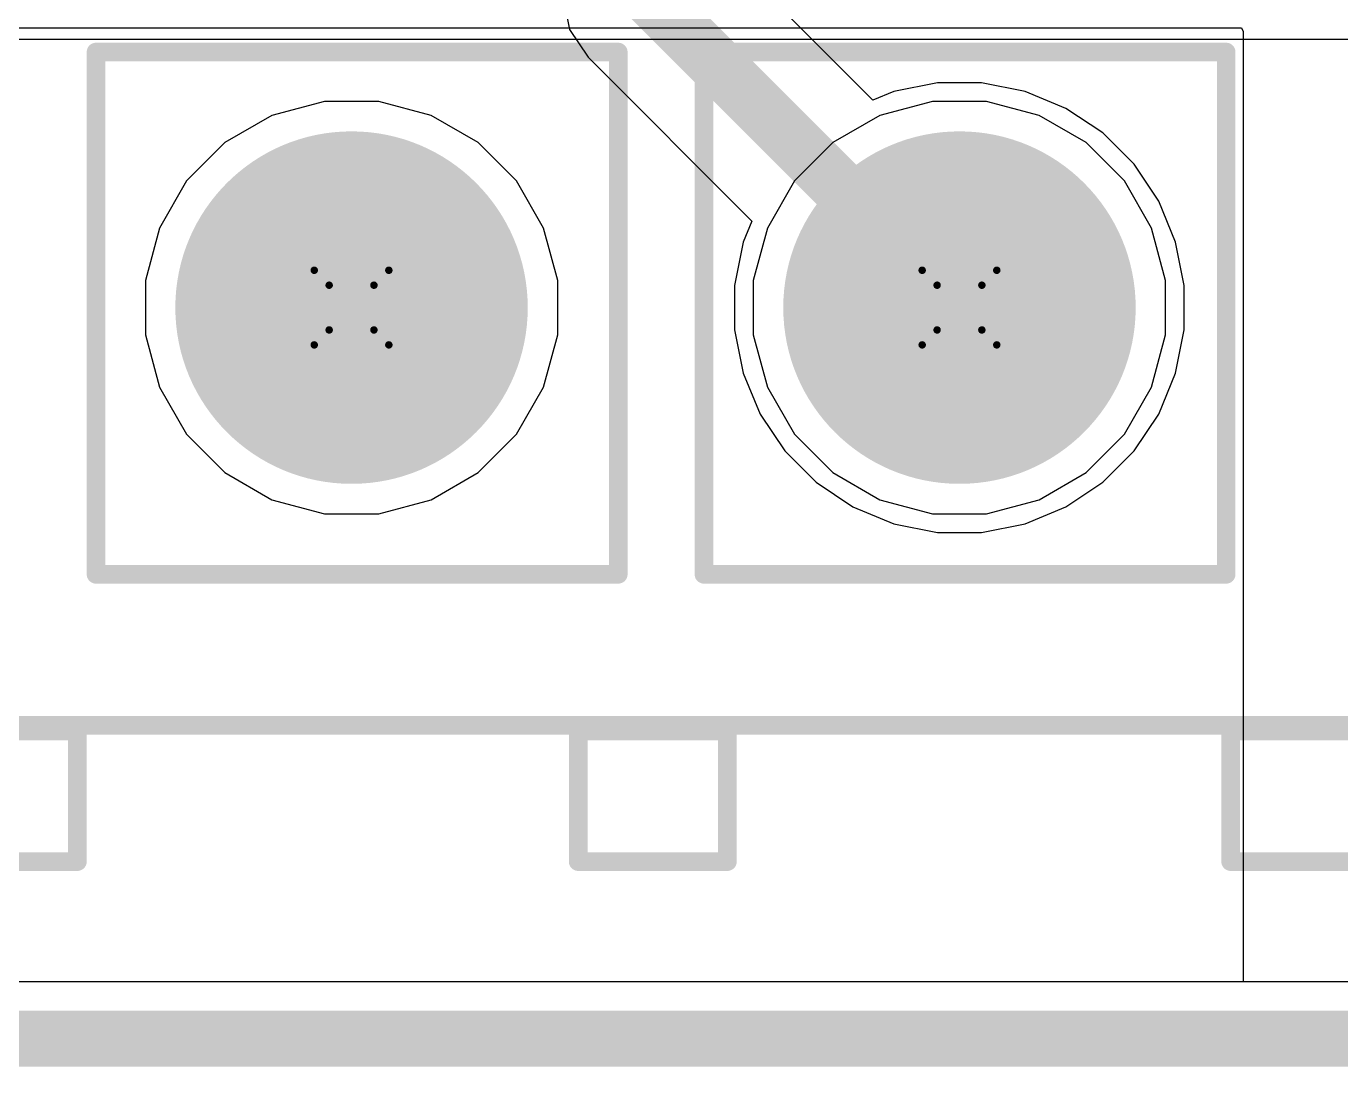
# Model space of a CAD drawing. Header units: inches. Extents: x 0 to 5379, y 0 to 5429.
# Drawn here: x 39.08 to 48.04, y -0.19 to 6.89 of the extents above; entities that cross this region are included whole.
import ezdxf

# ---------------------------------------------------------------- set-up
doc = ezdxf.new("R2010")
doc.units = ezdxf.units.IN
for name, color, linetype in [('Board Outline', 216, 'Continuous'), ('Bottom Layer', 5, 'Continuous'), ('Bottom Solder', 6, 'Continuous'), ('Drill Drawing', 1, 'Continuous'), ('GND01', 16, 'Continuous'), ('GND02', 76, 'Continuous'), ('Multi-Layer', 9, 'Continuous'), ('Pad Holes', 156, 'Continuous'), ('PWR', 156, 'Continuous'), ('SIG 01', 90, 'Continuous'), ('Top Layer', 1, 'Continuous'), ('Top Overlay', 2, 'Continuous'), ('Top Solder', 216, 'Continuous')]:
    doc.layers.add(name, color=color, linetype=linetype)

# ---------------------------------------------------------------- blocks, each defined once
blk = doc.blocks.new('1_770174_0_824')
at = {"layer": 'Bottom Layer'}
h = blk.add_hatch(color=5, dxfattribs=at)
edge = h.paths.add_edge_path()
edge.add_arc((-4.295038399999999, -2.0699984), 1.1499977, 0, 360)
h = blk.add_hatch(color=5, dxfattribs=at)
edge = h.paths.add_edge_path()
edge.add_arc((-0.1550924, -2.0699984), 1.1499977, 0, 360)
at = {"layer": 'Bottom Solder'}
h = blk.add_hatch(color=6, dxfattribs=at)
edge = h.paths.add_edge_path()
edge.add_arc((-4.295038399999999, -2.0699984), 1.1999976, 0, 360)
h = blk.add_hatch(color=6, dxfattribs=at)
edge = h.paths.add_edge_path()
edge.add_arc((-0.1550924, -2.0699984), 1.1999976, 0, 360)
at = {"layer": 'GND01'}
h = blk.add_hatch(color=16, dxfattribs=at)
edge = h.paths.add_edge_path()
edge.add_arc((-4.295038399999999, -2.0699984), 1.1499977, 0, 360)
h = blk.add_hatch(color=16, dxfattribs=at)
edge = h.paths.add_edge_path()
edge.add_arc((-0.1550924, -2.0699984), 1.1499977, 0, 360)
at = {"layer": 'GND02'}
h = blk.add_hatch(color=76, dxfattribs=at)
edge = h.paths.add_edge_path()
edge.add_arc((-4.295038399999999, -2.0699984), 1.1499977, 0, 360)
h = blk.add_hatch(color=76, dxfattribs=at)
edge = h.paths.add_edge_path()
edge.add_arc((-0.1550924, -2.0699984), 1.1499977, 0, 360)
at = {"layer": 'Multi-Layer'}
h = blk.add_hatch(color=9, dxfattribs=at)
edge = h.paths.add_edge_path()
edge.add_arc((-4.295038399999999, -2.0699984), 1.1499977, 0, 360)
h = blk.add_hatch(color=9, dxfattribs=at)
edge = h.paths.add_edge_path()
edge.add_arc((-0.1550924, -2.0699984), 1.1499977, 0, 360)
at = {"layer": 'Pad Holes'}
h = blk.add_hatch(color=7, dxfattribs=at)
edge = h.paths.add_edge_path()
edge.add_arc((-4.2949876, -2.0699476), 0.6999985999999999, 0, 360)
h = blk.add_hatch(color=7, dxfattribs=at)
edge = h.paths.add_edge_path()
edge.add_arc((-0.1550924, -2.0699476), 0.6999985999999999, 0, 360)
at = {"layer": 'PWR'}
h = blk.add_hatch(color=156, dxfattribs=at)
edge = h.paths.add_edge_path()
edge.add_arc((-4.295038399999999, -2.0699984), 1.1499977, 0, 360)
h = blk.add_hatch(color=156, dxfattribs=at)
edge = h.paths.add_edge_path()
edge.add_arc((-0.1550924, -2.0699984), 1.1499977, 0, 360)
at = {"layer": 'SIG 01'}
h = blk.add_hatch(color=90, dxfattribs=at)
edge = h.paths.add_edge_path()
edge.add_arc((-4.295038399999999, -2.0699984), 1.1499977, 0, 360)
h = blk.add_hatch(color=90, dxfattribs=at)
edge = h.paths.add_edge_path()
edge.add_arc((-0.1550924, -2.0699984), 1.1499977, 0, 360)
at = {"layer": 'Top Layer'}
h = blk.add_hatch(color=1, dxfattribs=at)
edge = h.paths.add_edge_path()
edge.add_arc((-4.295038399999999, -2.0699984), 1.1499977, 0, 360)
h = blk.add_hatch(color=1, dxfattribs=at)
edge = h.paths.add_edge_path()
edge.add_arc((-0.1550924, -2.0699984), 1.1499977, 0, 360)
at = {"layer": 'Top Solder'}
h = blk.add_hatch(color=216, dxfattribs=at)
edge = h.paths.add_edge_path()
edge.add_arc((-4.295038399999999, -2.0699984), 1.1999976, 0, 360)
h = blk.add_hatch(color=216, dxfattribs=at)
edge = h.paths.add_edge_path()
edge.add_arc((-0.1550924, -2.0699984), 1.1999976, 0, 360)
at = {"layer": 'Top Overlay'}
for points in [[(-6.0349384, -3.886098399999999, 0.127, 0.127, 0), (-6.0349384, -0.3300984, 0.127, 0.127, 0)], [(-6.0349384, -0.3300984, 0.127, 0.127, 0), (-2.4789384, -0.3300984, 0.127, 0.127, 0)], [(-2.4789384, -3.886098399999999, 0.127, 0.127, 0), (-2.4789384, -0.3300984, 0.127, 0.127, 0)], [(-1.8949924, -3.886098399999999, 0.127, 0.127, 0), (-1.8949924, -0.3300984, 0.127, 0.127, 0)], [(-1.8949924, -0.3300984, 0.127, 0.127, 0), (1.6610076, -0.3300984, 0.127, 0.127, 0)], [(1.6610076, -3.886098399999999, 0.127, 0.127, 0), (1.6610076, -0.3300984, 0.127, 0.127, 0)], [(-6.0349384, -3.886098399999999, 0.127, 0.127, 0), (-2.4789384, -3.886098399999999, 0.127, 0.127, 0)], [(-1.8949924, -3.886098399999999, 0.127, 0.127, 0), (1.6610076, -3.886098399999999, 0.127, 0.127, 0)], [(-7.1779384, -4.9531524, 0.127, 0.127, 0), (-6.161938399999999, -4.9531524, 0.127, 0.127, 0)], [(-7.140066999999999, -4.915027, 0.127, 0.127, 0), (2.6899362, -4.915027, 0.127, 0.127, 0)], [(-6.161938399999999, -5.8421524, 0.127, 0.127, 0), (-6.161938399999999, -4.9531524, 0.127, 0.127, 0)], [(-2.7514804, -5.8421524, 0.127, 0.127, 0), (-2.7514804, -4.9531524, 0.127, 0.127, 0)], [(-2.7514804, -4.9531524, 0.127, 0.127, 0), (-1.7354804, -4.9531524, 0.127, 0.127, 0)], [(-1.7354804, -5.8421524, 0.127, 0.127, 0), (-1.7354804, -4.9531524, 0.127, 0.127, 0)], [(1.6914876, -5.8421524, 0.127, 0.127, 0), (1.6914876, -4.9531524, 0.127, 0.127, 0)], [(1.6914876, -4.9531524, 0.127, 0.127, 0), (2.7074876, -4.9531524, 0.127, 0.127, 0)], [(-7.1779384, -5.8421524, 0.127, 0.127, 0), (-6.161938399999999, -5.8421524, 0.127, 0.127, 0)], [(-2.7514804, -5.8421524, 0.127, 0.127, 0), (-1.7354804, -5.8421524, 0.127, 0.127, 0)], [(1.6914876, -5.8421524, 0.127, 0.127, 0), (2.7074876, -5.8421524, 0.127, 0.127, 0)]]:
    blk.add_lwpolyline(points, format="xyseb", dxfattribs=at)
for points in [[(-6.066688399999999, -0.3300984, 0.0635, 0.0635, 1), (-6.0031884, -0.3300984, 0.0635, 0.0635, 1)], [(-6.066688399999999, -0.3300984, 0.0635, 0.0635, 1), (-6.0031884, -0.3300984, 0.0635, 0.0635, 1)], [(-2.5106884, -0.3300984, 0.0635, 0.0635, 1), (-2.4471884, -0.3300984, 0.0635, 0.0635, 1)], [(-2.5106884, -0.3300984, 0.0635, 0.0635, 1), (-2.4471884, -0.3300984, 0.0635, 0.0635, 1)], [(-1.9267424, -0.3300984, 0.0635, 0.0635, 1), (-1.8632424, -0.3300984, 0.0635, 0.0635, 1)], [(-1.9267424, -0.3300984, 0.0635, 0.0635, 1), (-1.8632424, -0.3300984, 0.0635, 0.0635, 1)], [(1.6292576, -0.3300984, 0.0635, 0.0635, 1), (1.6927576, -0.3300984, 0.0635, 0.0635, 1)], [(1.6292576, -0.3300984, 0.0635, 0.0635, 1), (1.6927576, -0.3300984, 0.0635, 0.0635, 1)], [(-6.066688399999999, -3.886098399999999, 0.0635, 0.0635, 1), (-6.0031884, -3.886098399999999, 0.0635, 0.0635, 1)], [(-6.066688399999999, -3.886098399999999, 0.0635, 0.0635, 1), (-6.0031884, -3.886098399999999, 0.0635, 0.0635, 1)], [(-2.5106884, -3.886098399999999, 0.0635, 0.0635, 1), (-2.4471884, -3.886098399999999, 0.0635, 0.0635, 1)], [(-2.5106884, -3.886098399999999, 0.0635, 0.0635, 1), (-2.4471884, -3.886098399999999, 0.0635, 0.0635, 1)], [(-1.9267424, -3.886098399999999, 0.0635, 0.0635, 1), (-1.8632424, -3.886098399999999, 0.0635, 0.0635, 1)], [(-1.9267424, -3.886098399999999, 0.0635, 0.0635, 1), (-1.8632424, -3.886098399999999, 0.0635, 0.0635, 1)], [(1.6292576, -3.886098399999999, 0.0635, 0.0635, 1), (1.6927576, -3.886098399999999, 0.0635, 0.0635, 1)], [(1.6292576, -3.886098399999999, 0.0635, 0.0635, 1), (1.6927576, -3.886098399999999, 0.0635, 0.0635, 1)], [(-6.1936884, -4.9531524, 0.0635, 0.0635, 1), (-6.1301884, -4.9531524, 0.0635, 0.0635, 1)], [(-6.1936884, -4.9531524, 0.0635, 0.0635, 1), (-6.1301884, -4.9531524, 0.0635, 0.0635, 1)], [(-2.7832304, -4.9531524, 0.0635, 0.0635, 1), (-2.7197304, -4.9531524, 0.0635, 0.0635, 1)], [(-2.7832304, -4.9531524, 0.0635, 0.0635, 1), (-2.7197304, -4.9531524, 0.0635, 0.0635, 1)], [(-1.7672304, -4.9531524, 0.0635, 0.0635, 1), (-1.7037304, -4.9531524, 0.0635, 0.0635, 1)], [(-1.7672304, -4.9531524, 0.0635, 0.0635, 1), (-1.7037304, -4.9531524, 0.0635, 0.0635, 1)], [(1.6597376, -4.9531524, 0.0635, 0.0635, 1), (1.7232376, -4.9531524, 0.0635, 0.0635, 1)], [(1.6597376, -4.9531524, 0.0635, 0.0635, 1), (1.7232376, -4.9531524, 0.0635, 0.0635, 1)], [(-6.1936884, -5.8421524, 0.0635, 0.0635, 1), (-6.1301884, -5.8421524, 0.0635, 0.0635, 1)], [(-6.1936884, -5.8421524, 0.0635, 0.0635, 1), (-6.1301884, -5.8421524, 0.0635, 0.0635, 1)], [(-2.7832304, -5.8421524, 0.0635, 0.0635, 1), (-2.7197304, -5.8421524, 0.0635, 0.0635, 1)], [(-2.7832304, -5.8421524, 0.0635, 0.0635, 1), (-2.7197304, -5.8421524, 0.0635, 0.0635, 1)], [(-1.7672304, -5.8421524, 0.0635, 0.0635, 1), (-1.7037304, -5.8421524, 0.0635, 0.0635, 1)], [(-1.7672304, -5.8421524, 0.0635, 0.0635, 1), (-1.7037304, -5.8421524, 0.0635, 0.0635, 1)], [(1.6597376, -5.8421524, 0.0635, 0.0635, 1), (1.7232376, -5.8421524, 0.0635, 0.0635, 1)], [(1.6597376, -5.8421524, 0.0635, 0.0635, 1), (1.7232376, -5.8421524, 0.0635, 0.0635, 1)]]:
    blk.add_lwpolyline(points, format="xyseb", close=True, dxfattribs=at)

msp = doc.modelspace()

# ---------------------------------------------------------------- linework, layer by layer
at = {"layer": 'Board Outline'}
msp.add_lwpolyline([(1.27e-05, 1.27e-05, 0.3809999999999999, 0.3809999999999999, 0), (350.00001374, 1.27e-05, 0.3809999999999999, 0.3809999999999999, 0)], format="xyseb", dxfattribs=at)
at = {"layer": 'Bottom Layer'}
for p, q in [((36.7538, 6.8072), (48.641, 6.8072)), ((41.11451263999999, 6.382346899999999), (40.75742928, 6.286667639999999)), ((41.48419439999999, 6.382346899999999), (41.11451263999999, 6.382346899999999)), ((41.84127776, 6.286667639999999), (41.48419439999999, 6.382346899999999)), ((40.75742928, 6.286667639999999), (40.43727751999999, 6.10182676)), ((42.16142951999999, 6.10182676), (41.84127776, 6.286667639999999)), ((40.43727751999999, 6.10182676), (40.17587595999999, 5.840425199999999)), ((42.42283107999999, 5.840425199999999), (42.16142951999999, 6.10182676)), ((40.17587595999999, 5.840425199999999), (39.99103508, 5.52027344)), ((42.60767196, 5.52027344), (42.42283107999999, 5.840425199999999)), ((39.99103508, 5.52027344), (39.89535582, 5.16319008)), ((42.70335122, 5.16319008), (42.60767196, 5.52027344)), ((39.89535582, 5.16319008), (39.89535582, 4.79350832)), ((42.70335122, 4.79350832), (42.70335122, 5.16319008)), ((39.89535582, 4.79350832), (39.99103508, 4.436424959999999)), ((42.60767196, 4.436424959999999), (42.70335122, 4.79350832)), ((39.99103508, 4.436424959999999), (40.17587595999999, 4.1162732)), ((42.42283107999999, 4.1162732), (42.60767196, 4.436424959999999)), ((40.17587595999999, 4.1162732), (40.43727751999999, 3.85487164)), ((42.16142951999999, 3.85487164), (42.42283107999999, 4.1162732)), ((40.43727751999999, 3.85487164), (40.75742928, 3.67003076)), ((41.84127776, 3.67003076), (42.16142951999999, 3.85487164)), ((40.75742928, 3.67003076), (41.11451263999999, 3.5743515)), ((41.48419439999999, 3.5743515), (41.84127776, 3.67003076)), ((41.11451263999999, 3.5743515), (41.48419439999999, 3.5743515)), ((48.641, 0.38846506), (26.6192, 0.38846506))]:
    msp.add_line(p, q, dxfattribs=at)
at = {"layer": 'Drill Drawing'}
for points in [[(41.04540432, 5.232399999999999, 0.0508, 0.0508, 0), (41.55340432, 5.232399999999999, 0.0508, 0.0508, 0)], [(41.04540432, 4.724399999999999, 0.0508, 0.0508, 0), (41.04540432, 5.232399999999999, 0.0508, 0.0508, 0)], [(41.55340432, 4.724399999999999, 0.0508, 0.0508, 0), (41.55340432, 5.232399999999999, 0.0508, 0.0508, 0)], [(45.18529952, 5.232399999999999, 0.0508, 0.0508, 0), (45.69329952, 5.232399999999999, 0.0508, 0.0508, 0)], [(45.18529952, 4.724399999999999, 0.0508, 0.0508, 0), (45.18529952, 5.232399999999999, 0.0508, 0.0508, 0)], [(45.69329952, 4.724399999999999, 0.0508, 0.0508, 0), (45.69329952, 5.232399999999999, 0.0508, 0.0508, 0)], [(41.14700432, 5.1308, 0.0508, 0.0508, 0), (41.45180432, 5.1308, 0.0508, 0.0508, 0)], [(41.14700432, 4.826, 0.0508, 0.0508, 0), (41.14700432, 5.1308, 0.0508, 0.0508, 0)], [(41.45180432, 4.826, 0.0508, 0.0508, 0), (41.45180432, 5.1308, 0.0508, 0.0508, 0)], [(45.28689952, 5.1308, 0.0508, 0.0508, 0), (45.59169952, 5.1308, 0.0508, 0.0508, 0)], [(45.28689952, 4.826, 0.0508, 0.0508, 0), (45.28689952, 5.1308, 0.0508, 0.0508, 0)], [(45.59169952, 4.826, 0.0508, 0.0508, 0), (45.59169952, 5.1308, 0.0508, 0.0508, 0)], [(41.14700432, 4.826, 0.0508, 0.0508, 0), (41.45180432, 4.826, 0.0508, 0.0508, 0)], [(45.28689952, 4.826, 0.0508, 0.0508, 0), (45.59169952, 4.826, 0.0508, 0.0508, 0)], [(41.04540432, 4.724399999999999, 0.0508, 0.0508, 0), (41.55340432, 4.724399999999999, 0.0508, 0.0508, 0)], [(45.18529952, 4.724399999999999, 0.0508, 0.0508, 0), (45.69329952, 4.724399999999999, 0.0508, 0.0508, 0)]]:
    msp.add_lwpolyline(points, format="xyseb", dxfattribs=at)
for points in [[(41.03270431999999, 5.232399999999999, 0.0254, 0.0254, 1), (41.05810432, 5.232399999999999, 0.0254, 0.0254, 1)], [(41.03270431999999, 5.232399999999999, 0.0254, 0.0254, 1), (41.05810432, 5.232399999999999, 0.0254, 0.0254, 1)], [(41.54070432, 5.232399999999999, 0.0254, 0.0254, 1), (41.56610432, 5.232399999999999, 0.0254, 0.0254, 1)], [(41.54070432, 5.232399999999999, 0.0254, 0.0254, 1), (41.56610432, 5.232399999999999, 0.0254, 0.0254, 1)], [(45.17259952, 5.232399999999999, 0.0254, 0.0254, 1), (45.19799952, 5.232399999999999, 0.0254, 0.0254, 1)], [(45.17259952, 5.232399999999999, 0.0254, 0.0254, 1), (45.19799952, 5.232399999999999, 0.0254, 0.0254, 1)], [(45.68059952, 5.232399999999999, 0.0254, 0.0254, 1), (45.70599952, 5.232399999999999, 0.0254, 0.0254, 1)], [(45.68059952, 5.232399999999999, 0.0254, 0.0254, 1), (45.70599952, 5.232399999999999, 0.0254, 0.0254, 1)], [(41.13430432, 5.1308, 0.0254, 0.0254, 1), (41.15970432, 5.1308, 0.0254, 0.0254, 1)], [(41.13430432, 5.1308, 0.0254, 0.0254, 1), (41.15970432, 5.1308, 0.0254, 0.0254, 1)], [(41.43910432, 5.1308, 0.0254, 0.0254, 1), (41.46450432, 5.1308, 0.0254, 0.0254, 1)], [(41.43910432, 5.1308, 0.0254, 0.0254, 1), (41.46450432, 5.1308, 0.0254, 0.0254, 1)], [(45.27419952, 5.1308, 0.0254, 0.0254, 1), (45.29959951999999, 5.1308, 0.0254, 0.0254, 1)], [(45.27419952, 5.1308, 0.0254, 0.0254, 1), (45.29959951999999, 5.1308, 0.0254, 0.0254, 1)], [(45.57899952, 5.1308, 0.0254, 0.0254, 1), (45.60439951999999, 5.1308, 0.0254, 0.0254, 1)], [(45.57899952, 5.1308, 0.0254, 0.0254, 1), (45.60439951999999, 5.1308, 0.0254, 0.0254, 1)], [(41.13430432, 4.826, 0.0254, 0.0254, 1), (41.15970432, 4.826, 0.0254, 0.0254, 1)], [(41.13430432, 4.826, 0.0254, 0.0254, 1), (41.15970432, 4.826, 0.0254, 0.0254, 1)], [(41.43910432, 4.826, 0.0254, 0.0254, 1), (41.46450432, 4.826, 0.0254, 0.0254, 1)], [(41.43910432, 4.826, 0.0254, 0.0254, 1), (41.46450432, 4.826, 0.0254, 0.0254, 1)], [(45.27419952, 4.826, 0.0254, 0.0254, 1), (45.29959951999999, 4.826, 0.0254, 0.0254, 1)], [(45.27419952, 4.826, 0.0254, 0.0254, 1), (45.29959951999999, 4.826, 0.0254, 0.0254, 1)], [(45.57899952, 4.826, 0.0254, 0.0254, 1), (45.60439951999999, 4.826, 0.0254, 0.0254, 1)], [(45.57899952, 4.826, 0.0254, 0.0254, 1), (45.60439951999999, 4.826, 0.0254, 0.0254, 1)], [(41.03270431999999, 4.724399999999999, 0.0254, 0.0254, 1), (41.05810432, 4.724399999999999, 0.0254, 0.0254, 1)], [(41.03270431999999, 4.724399999999999, 0.0254, 0.0254, 1), (41.05810432, 4.724399999999999, 0.0254, 0.0254, 1)], [(41.54070432, 4.724399999999999, 0.0254, 0.0254, 1), (41.56610432, 4.724399999999999, 0.0254, 0.0254, 1)], [(41.54070432, 4.724399999999999, 0.0254, 0.0254, 1), (41.56610432, 4.724399999999999, 0.0254, 0.0254, 1)], [(45.17259952, 4.724399999999999, 0.0254, 0.0254, 1), (45.19799952, 4.724399999999999, 0.0254, 0.0254, 1)], [(45.17259952, 4.724399999999999, 0.0254, 0.0254, 1), (45.19799952, 4.724399999999999, 0.0254, 0.0254, 1)], [(45.68059952, 4.724399999999999, 0.0254, 0.0254, 1), (45.70599952, 4.724399999999999, 0.0254, 0.0254, 1)], [(45.68059952, 4.724399999999999, 0.0254, 0.0254, 1), (45.70599952, 4.724399999999999, 0.0254, 0.0254, 1)]]:
    msp.add_lwpolyline(points, format="xyseb", close=True, dxfattribs=at)
at = {"layer": 'GND01'}
for p, q in [((41.11451263999999, 6.382346899999999), (40.75742928, 6.286667639999999)), ((41.48419439999999, 6.382346899999999), (41.11451263999999, 6.382346899999999)), ((41.84127776, 6.286667639999999), (41.48419439999999, 6.382346899999999)), ((45.25445864, 6.382346899999999), (44.89737528, 6.286667639999999)), ((45.6241404, 6.382346899999999), (45.25445864, 6.382346899999999)), ((45.98122376, 6.286667639999999), (45.6241404, 6.382346899999999)), ((40.75742928, 6.286667639999999), (40.43727751999999, 6.10182676)), ((42.16142951999999, 6.10182676), (41.84127776, 6.286667639999999)), ((44.89737528, 6.286667639999999), (44.57722352, 6.10182676)), ((46.30137552, 6.10182676), (45.98122376, 6.286667639999999)), ((40.43727751999999, 6.10182676), (40.17587595999999, 5.840425199999999)), ((42.42283107999999, 5.840425199999999), (42.16142951999999, 6.10182676)), ((44.57722352, 6.10182676), (44.31582196, 5.840425199999999)), ((46.56277708, 5.840425199999999), (46.30137552, 6.10182676)), ((40.17587595999999, 5.840425199999999), (39.99103508, 5.52027344)), ((42.60767196, 5.52027344), (42.42283107999999, 5.840425199999999)), ((44.31582196, 5.840425199999999), (44.13098108, 5.52027344)), ((46.74761796, 5.52027344), (46.56277708, 5.840425199999999)), ((39.99103508, 5.52027344), (39.89535582, 5.16319008)), ((42.70335122, 5.16319008), (42.60767196, 5.52027344)), ((44.13098108, 5.52027344), (44.03530181999999, 5.16319008)), ((46.84329722, 5.16319008), (46.74761796, 5.52027344)), ((39.89535582, 5.16319008), (39.89535582, 4.79350832)), ((42.70335122, 4.79350832), (42.70335122, 5.16319008)), ((44.03530181999999, 5.16319008), (44.03530181999999, 4.79350832)), ((46.84329722, 4.79350832), (46.84329722, 5.16319008)), ((39.89535582, 4.79350832), (39.99103508, 4.436424959999999)), ((42.60767196, 4.436424959999999), (42.70335122, 4.79350832)), ((44.03530181999999, 4.79350832), (44.13098108, 4.436424959999999)), ((46.74761796, 4.436424959999999), (46.84329722, 4.79350832)), ((39.99103508, 4.436424959999999), (40.17587595999999, 4.1162732)), ((42.42283107999999, 4.1162732), (42.60767196, 4.436424959999999)), ((44.13098108, 4.436424959999999), (44.31582196, 4.1162732)), ((46.56277708, 4.1162732), (46.74761796, 4.436424959999999)), ((40.17587595999999, 4.1162732), (40.43727751999999, 3.85487164)), ((42.16142951999999, 3.85487164), (42.42283107999999, 4.1162732)), ((44.31582196, 4.1162732), (44.57722352, 3.85487164)), ((46.30137552, 3.85487164), (46.56277708, 4.1162732)), ((40.43727751999999, 3.85487164), (40.75742928, 3.67003076)), ((41.84127776, 3.67003076), (42.16142951999999, 3.85487164)), ((44.57722352, 3.85487164), (44.89737528, 3.67003076)), ((45.98122376, 3.67003076), (46.30137552, 3.85487164)), ((40.75742928, 3.67003076), (41.11451263999999, 3.5743515)), ((41.48419439999999, 3.5743515), (41.84127776, 3.67003076)), ((44.89737528, 3.67003076), (45.25445864, 3.5743515)), ((45.6241404, 3.5743515), (45.98122376, 3.67003076)), ((41.11451263999999, 3.5743515), (41.48419439999999, 3.5743515)), ((45.25445864, 3.5743515), (45.6241404, 3.5743515)), ((349.61156138, 0.38846506), (0.38846506, 0.38846506))]:
    msp.add_line(p, q, dxfattribs=at)
at = {"layer": 'GND02'}
for p, q in [((41.11451263999999, 6.382346899999999), (40.75742928, 6.286667639999999)), ((41.48419439999999, 6.382346899999999), (41.11451263999999, 6.382346899999999)), ((41.84127776, 6.286667639999999), (41.48419439999999, 6.382346899999999)), ((45.25445864, 6.382346899999999), (44.89737528, 6.286667639999999)), ((45.6241404, 6.382346899999999), (45.25445864, 6.382346899999999)), ((45.98122376, 6.286667639999999), (45.6241404, 6.382346899999999)), ((40.75742928, 6.286667639999999), (40.43727751999999, 6.10182676)), ((42.16142951999999, 6.10182676), (41.84127776, 6.286667639999999)), ((44.89737528, 6.286667639999999), (44.57722352, 6.10182676)), ((46.30137552, 6.10182676), (45.98122376, 6.286667639999999)), ((40.43727751999999, 6.10182676), (40.17587595999999, 5.840425199999999)), ((42.42283107999999, 5.840425199999999), (42.16142951999999, 6.10182676)), ((44.57722352, 6.10182676), (44.31582196, 5.840425199999999)), ((46.56277708, 5.840425199999999), (46.30137552, 6.10182676)), ((40.17587595999999, 5.840425199999999), (39.99103508, 5.52027344)), ((42.60767196, 5.52027344), (42.42283107999999, 5.840425199999999)), ((44.31582196, 5.840425199999999), (44.13098108, 5.52027344)), ((46.74761796, 5.52027344), (46.56277708, 5.840425199999999)), ((39.99103508, 5.52027344), (39.89535582, 5.16319008)), ((42.70335122, 5.16319008), (42.60767196, 5.52027344)), ((44.13098108, 5.52027344), (44.03530181999999, 5.16319008)), ((46.84329722, 5.16319008), (46.74761796, 5.52027344)), ((39.89535582, 5.16319008), (39.89535582, 4.79350832)), ((42.70335122, 4.79350832), (42.70335122, 5.16319008)), ((44.03530181999999, 5.16319008), (44.03530181999999, 4.79350832)), ((46.84329722, 4.79350832), (46.84329722, 5.16319008)), ((39.89535582, 4.79350832), (39.99103508, 4.436424959999999)), ((42.60767196, 4.436424959999999), (42.70335122, 4.79350832)), ((44.03530181999999, 4.79350832), (44.13098108, 4.436424959999999)), ((46.74761796, 4.436424959999999), (46.84329722, 4.79350832)), ((39.99103508, 4.436424959999999), (40.17587595999999, 4.1162732)), ((42.42283107999999, 4.1162732), (42.60767196, 4.436424959999999)), ((44.13098108, 4.436424959999999), (44.31582196, 4.1162732)), ((46.56277708, 4.1162732), (46.74761796, 4.436424959999999)), ((40.17587595999999, 4.1162732), (40.43727751999999, 3.85487164)), ((42.16142951999999, 3.85487164), (42.42283107999999, 4.1162732)), ((44.31582196, 4.1162732), (44.57722352, 3.85487164)), ((46.30137552, 3.85487164), (46.56277708, 4.1162732)), ((40.43727751999999, 3.85487164), (40.75742928, 3.67003076)), ((41.84127776, 3.67003076), (42.16142951999999, 3.85487164)), ((44.57722352, 3.85487164), (44.89737528, 3.67003076)), ((45.98122376, 3.67003076), (46.30137552, 3.85487164)), ((40.75742928, 3.67003076), (41.11451263999999, 3.5743515)), ((41.48419439999999, 3.5743515), (41.84127776, 3.67003076)), ((44.89737528, 3.67003076), (45.25445864, 3.5743515)), ((45.6241404, 3.5743515), (45.98122376, 3.67003076)), ((41.11451263999999, 3.5743515), (41.48419439999999, 3.5743515)), ((45.25445864, 3.5743515), (45.6241404, 3.5743515)), ((349.61156138, 0.38846506), (0.38846506, 0.38846506))]:
    msp.add_line(p, q, dxfattribs=at)
at = {"layer": 'PWR'}
for p, q in [((41.11451263999999, 6.382346899999999), (40.75742928, 6.286667639999999)), ((41.48419439999999, 6.382346899999999), (41.11451263999999, 6.382346899999999)), ((41.84127776, 6.286667639999999), (41.48419439999999, 6.382346899999999)), ((45.25445864, 6.382346899999999), (44.89737528, 6.286667639999999)), ((45.6241404, 6.382346899999999), (45.25445864, 6.382346899999999)), ((45.98122376, 6.286667639999999), (45.6241404, 6.382346899999999)), ((40.75742928, 6.286667639999999), (40.43727751999999, 6.10182676)), ((42.16142951999999, 6.10182676), (41.84127776, 6.286667639999999)), ((44.89737528, 6.286667639999999), (44.57722352, 6.10182676)), ((46.30137552, 6.10182676), (45.98122376, 6.286667639999999)), ((40.43727751999999, 6.10182676), (40.17587595999999, 5.840425199999999)), ((42.42283107999999, 5.840425199999999), (42.16142951999999, 6.10182676)), ((44.57722352, 6.10182676), (44.31582196, 5.840425199999999)), ((46.56277708, 5.840425199999999), (46.30137552, 6.10182676)), ((40.17587595999999, 5.840425199999999), (39.99103508, 5.52027344)), ((42.60767196, 5.52027344), (42.42283107999999, 5.840425199999999)), ((44.31582196, 5.840425199999999), (44.13098108, 5.52027344)), ((46.74761796, 5.52027344), (46.56277708, 5.840425199999999)), ((39.99103508, 5.52027344), (39.89535582, 5.16319008)), ((42.70335122, 5.16319008), (42.60767196, 5.52027344)), ((44.13098108, 5.52027344), (44.03530181999999, 5.16319008)), ((46.84329722, 5.16319008), (46.74761796, 5.52027344)), ((39.89535582, 5.16319008), (39.89535582, 4.79350832)), ((42.70335122, 4.79350832), (42.70335122, 5.16319008)), ((44.03530181999999, 5.16319008), (44.03530181999999, 4.79350832)), ((46.84329722, 4.79350832), (46.84329722, 5.16319008)), ((39.89535582, 4.79350832), (39.99103508, 4.436424959999999)), ((42.60767196, 4.436424959999999), (42.70335122, 4.79350832)), ((44.03530181999999, 4.79350832), (44.13098108, 4.436424959999999)), ((46.74761796, 4.436424959999999), (46.84329722, 4.79350832)), ((39.99103508, 4.436424959999999), (40.17587595999999, 4.1162732)), ((42.42283107999999, 4.1162732), (42.60767196, 4.436424959999999)), ((44.13098108, 4.436424959999999), (44.31582196, 4.1162732)), ((46.56277708, 4.1162732), (46.74761796, 4.436424959999999)), ((40.17587595999999, 4.1162732), (40.43727751999999, 3.85487164)), ((42.16142951999999, 3.85487164), (42.42283107999999, 4.1162732)), ((44.31582196, 4.1162732), (44.57722352, 3.85487164)), ((46.30137552, 3.85487164), (46.56277708, 4.1162732)), ((40.43727751999999, 3.85487164), (40.75742928, 3.67003076)), ((41.84127776, 3.67003076), (42.16142951999999, 3.85487164)), ((44.57722352, 3.85487164), (44.89737528, 3.67003076)), ((45.98122376, 3.67003076), (46.30137552, 3.85487164)), ((40.75742928, 3.67003076), (41.11451263999999, 3.5743515)), ((41.48419439999999, 3.5743515), (41.84127776, 3.67003076)), ((44.89737528, 3.67003076), (45.25445864, 3.5743515)), ((45.6241404, 3.5743515), (45.98122376, 3.67003076)), ((41.11451263999999, 3.5743515), (41.48419439999999, 3.5743515)), ((45.25445864, 3.5743515), (45.6241404, 3.5743515)), ((349.61156138, 0.38846506), (0.38846506, 0.38846506))]:
    msp.add_line(p, q, dxfattribs=at)
at = {"layer": 'SIG 01'}
for p, q in [((44.85025828, 6.39149852), (43.9057542, 7.3360026)), ((42.74036156, 7.09464164), (42.78471758, 6.871652499999999)), ((42.78471758, 6.871652499999999), (42.91102924, 6.682613)), ((42.91102924, 6.682613), (44.02618068, 5.56746156)), ((44.99272434, 6.450510339999999), (44.85025828, 6.39149852)), ((45.28850987999999, 6.5093469), (44.99272434, 6.450510339999999)), ((45.59008916, 6.5093469), (45.28850987999999, 6.5093469)), ((45.8858747, 6.450510339999999), (45.59008916, 6.5093469)), ((46.16449746, 6.33510036), (45.8858747, 6.450510339999999)), ((46.41525387999999, 6.1675518), (46.16449746, 6.33510036)), ((46.62850211999999, 5.95430356), (46.41525387999999, 6.1675518)), ((46.79605068, 5.70354714), (46.62850211999999, 5.95430356)), ((46.91146066, 5.42492438), (46.79605068, 5.70354714)), ((44.02618068, 5.56746156), (43.96713838, 5.42492438)), ((43.96713838, 5.42492438), (43.90830182, 5.12913884)), ((46.97029722, 5.12913884), (46.91146066, 5.42492438)), ((43.90830182, 5.12913884), (43.90830182, 4.827559559999999)), ((46.97029722, 4.827559559999999), (46.97029722, 5.12913884)), ((43.90830182, 4.827559559999999), (43.96713838, 4.531774019999999)), ((46.91146066, 4.531774019999999), (46.97029722, 4.827559559999999)), ((43.96713838, 4.531774019999999), (44.08254836, 4.25315126)), ((46.79605068, 4.25315126), (46.91146066, 4.531774019999999)), ((44.08254836, 4.25315126), (44.25009692, 4.00239484)), ((46.62850211999999, 4.00239484), (46.79605068, 4.25315126)), ((44.25009692, 4.00239484), (44.46334516, 3.7891466)), ((46.41525387999999, 3.7891466), (46.62850211999999, 4.00239484)), ((44.46334516, 3.7891466), (44.71410158, 3.62159804)), ((46.16449746, 3.62159804), (46.41525387999999, 3.7891466)), ((44.71410158, 3.62159804), (44.99272434, 3.506188059999999)), ((45.8858747, 3.506188059999999), (46.16449746, 3.62159804)), ((44.99272434, 3.506188059999999), (45.28850987999999, 3.4473515)), ((45.59008916, 3.4473515), (45.8858747, 3.506188059999999)), ((45.28850987999999, 3.4473515), (45.59008916, 3.4473515)), ((349.61156138, 0.38846506), (0.38846506, 0.38846506))]:
    msp.add_line(p, q, dxfattribs=at)
for points in [[(43.32305787999999, 7.09464164, 0.3809999999999999, 0.3809999999999999, 0), (45.43929952, 4.9784, 0.3809999999999999, 0.3809999999999999, 0)], [(45.43929952, 4.9784, 0.3809999999999999, 0.3809999999999999, 0), (45.43935032, 4.9784, 0.3809999999999999, 0.3809999999999999, 0)]]:
    msp.add_lwpolyline(points, format="xyseb", dxfattribs=at)
for points in [[(45.34404952, 4.9784, 0.1905, 0.1905, 1), (45.53454952, 4.9784, 0.1905, 0.1905, 1)], [(45.34404952, 4.9784, 0.1905, 0.1905, 1), (45.53454952, 4.9784, 0.1905, 0.1905, 1)], [(45.34410032, 4.9784, 0.1905, 0.1905, 1), (45.53460032, 4.9784, 0.1905, 0.1905, 1)]]:
    msp.add_lwpolyline(points, format="xyseb", close=True, dxfattribs=at)
at = {"layer": 'Top Layer'}
for p, q in [((26.06401188, 6.8834), (47.36047677999999, 6.8834)), ((47.36047677999999, 6.8834), (47.371, 6.85799746)), ((47.371, 6.85799746), (47.371, 0.38846506)), ((41.11451263999999, 6.382346899999999), (40.75742928, 6.286667639999999)), ((41.48419439999999, 6.382346899999999), (41.11451263999999, 6.382346899999999)), ((41.84127776, 6.286667639999999), (41.48419439999999, 6.382346899999999)), ((40.75742928, 6.286667639999999), (40.43727751999999, 6.10182676)), ((42.16142951999999, 6.10182676), (41.84127776, 6.286667639999999)), ((40.43727751999999, 6.10182676), (40.17587595999999, 5.840425199999999)), ((42.42283107999999, 5.840425199999999), (42.16142951999999, 6.10182676)), ((40.17587595999999, 5.840425199999999), (39.99103508, 5.52027344)), ((42.60767196, 5.52027344), (42.42283107999999, 5.840425199999999)), ((39.99103508, 5.52027344), (39.89535582, 5.16319008)), ((42.70335122, 5.16319008), (42.60767196, 5.52027344)), ((39.89535582, 5.16319008), (39.89535582, 4.79350832)), ((42.70335122, 4.79350832), (42.70335122, 5.16319008)), ((39.89535582, 4.79350832), (39.99103508, 4.436424959999999)), ((42.60767196, 4.436424959999999), (42.70335122, 4.79350832)), ((39.99103508, 4.436424959999999), (40.17587595999999, 4.1162732)), ((42.42283107999999, 4.1162732), (42.60767196, 4.436424959999999)), ((40.17587595999999, 4.1162732), (40.43727751999999, 3.85487164)), ((42.16142951999999, 3.85487164), (42.42283107999999, 4.1162732)), ((40.43727751999999, 3.85487164), (40.75742928, 3.67003076)), ((41.84127776, 3.67003076), (42.16142951999999, 3.85487164)), ((40.75742928, 3.67003076), (41.11451263999999, 3.5743515)), ((41.48419439999999, 3.5743515), (41.84127776, 3.67003076)), ((41.11451263999999, 3.5743515), (41.48419439999999, 3.5743515)), ((47.371, 0.38846506), (26.06401188, 0.38846506))]:
    msp.add_line(p, q, dxfattribs=at)

# ---------------------------------------------------------------- block references
msp.add_blockref('1_770174_0_824', (45.59439192, 7.0483476))

doc.saveas('drawing.dxf')
